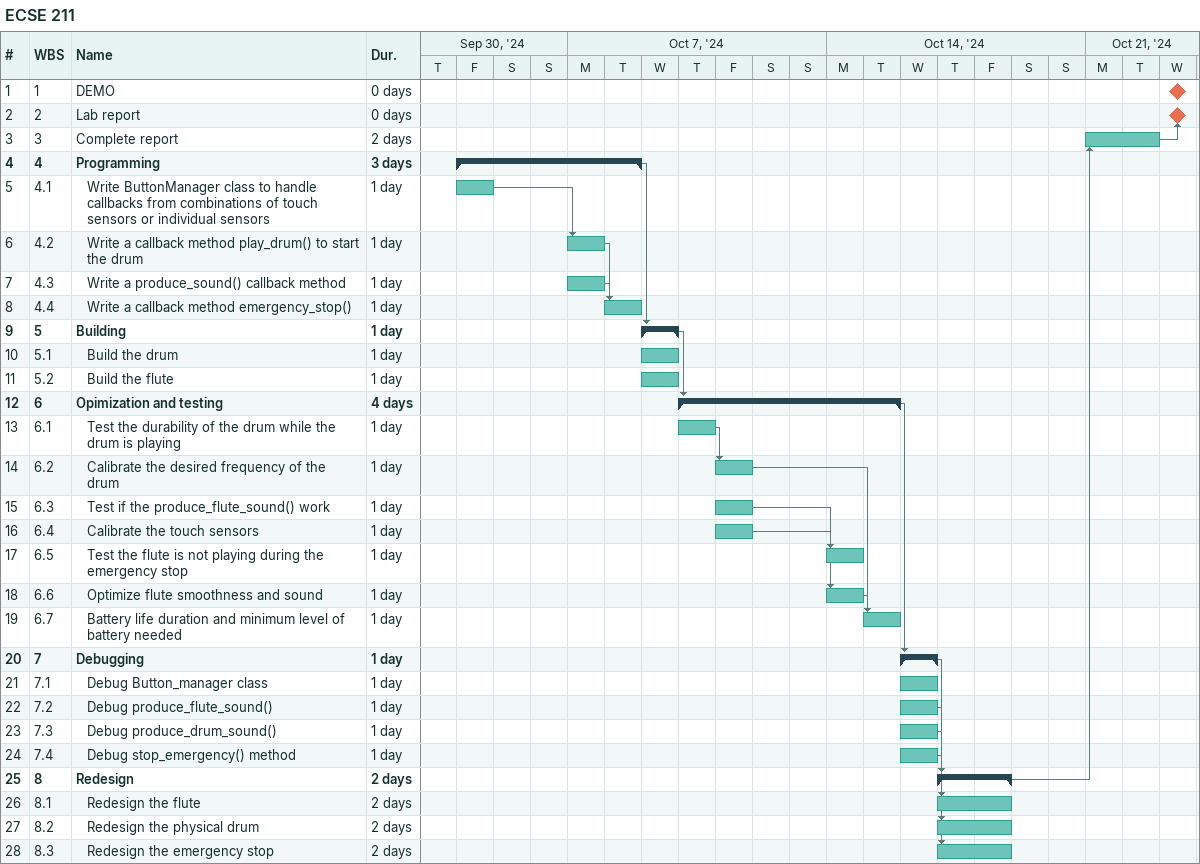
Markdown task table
ECSE 211

| ID | WBS | Task | Duration | Start | Finish | Predecessors |
|---|---|---|---|---|---|---|
| 1 | 1 | DEMO | 0d | 2024-10-23 | 2024-10-23 |  |
| 2 | 2 | Lab report | 0d | 2024-10-23 | 2024-10-23 | 3 |
| 3 | 3 | Complete report | 2d | 2024-10-21 | 2024-10-22 | 25 |
| 4 | 4 | **Programming** | 3d | 2024-10-04 | 2024-10-08 |  |
| 5 | 4.1 | Write ButtonManager class to handle callbacks from combinations of touch sensors or individual sensors | 1d | 2024-10-04 | 2024-10-04 |  |
| 6 | 4.2 | Write a callback method play_drum() to start the drum | 1d | 2024-10-07 | 2024-10-07 | 5 |
| 7 | 4.3 | Write a produce_sound() callback method | 1d | 2024-10-07 | 2024-10-07 |  |
| 8 | 4.4 | Write a callback method emergency_stop() | 1d | 2024-10-08 | 2024-10-08 | 6, 7 |
| 9 | 5 | **Building** | 1d | 2024-10-09 | 2024-10-09 | 4 |
| 10 | 5.1 | Build the drum | 1d | 2024-10-09 | 2024-10-09 |  |
| 11 | 5.2 | Build the flute | 1d | 2024-10-09 | 2024-10-09 |  |
| 12 | 6 | **Opimization and testing** | 4d | 2024-10-10 | 2024-10-15 | 9 |
| 13 | 6.1 | Test the durability of the drum while the drum is playing | 1d | 2024-10-10 | 2024-10-10 |  |
| 14 | 6.2 | Calibrate the desired frequency of the drum | 1d | 2024-10-11 | 2024-10-11 | 13 |
| 15 | 6.3 | Test if the produce_flute_sound() work | 1d | 2024-10-11 | 2024-10-11 |  |
| 16 | 6.4 | Calibrate the touch sensors | 1d | 2024-10-11 | 2024-10-11 |  |
| 17 | 6.5 | Test the flute is not playing during the emergency stop | 1d | 2024-10-14 | 2024-10-14 | 15, 16 |
| 18 | 6.6 | Optimize flute smoothness and sound | 1d | 2024-10-14 | 2024-10-14 | 15, 16 |
| 19 | 6.7 | Battery life duration and minimum level of battery needed | 1d | 2024-10-15 | 2024-10-15 | 14, 18 |
| 20 | 7 | **Debugging** | 1d | 2024-10-16 | 2024-10-16 | 12 |
| 21 | 7.1 | Debug Button_manager class | 1d | 2024-10-16 | 2024-10-16 |  |
| 22 | 7.2 | Debug produce_flute_sound() | 1d | 2024-10-16 | 2024-10-16 |  |
| 23 | 7.3 | Debug produce_drum_sound() | 1d | 2024-10-16 | 2024-10-16 |  |
| 24 | 7.4 | Debug stop_emergency() method | 1d | 2024-10-16 | 2024-10-16 |  |
| 25 | 8 | **Redesign** | 2d | 2024-10-17 | 2024-10-18 | 20 |
| 26 | 8.1 | Redesign the flute | 2d | 2024-10-17 | 2024-10-18 | 22 |
| 27 | 8.2 | Redesign the physical drum | 2d | 2024-10-17 | 2024-10-18 | 23 |
| 28 | 8.3 | Redesign the emergency stop | 2d | 2024-10-17 | 2024-10-18 | 24 |
